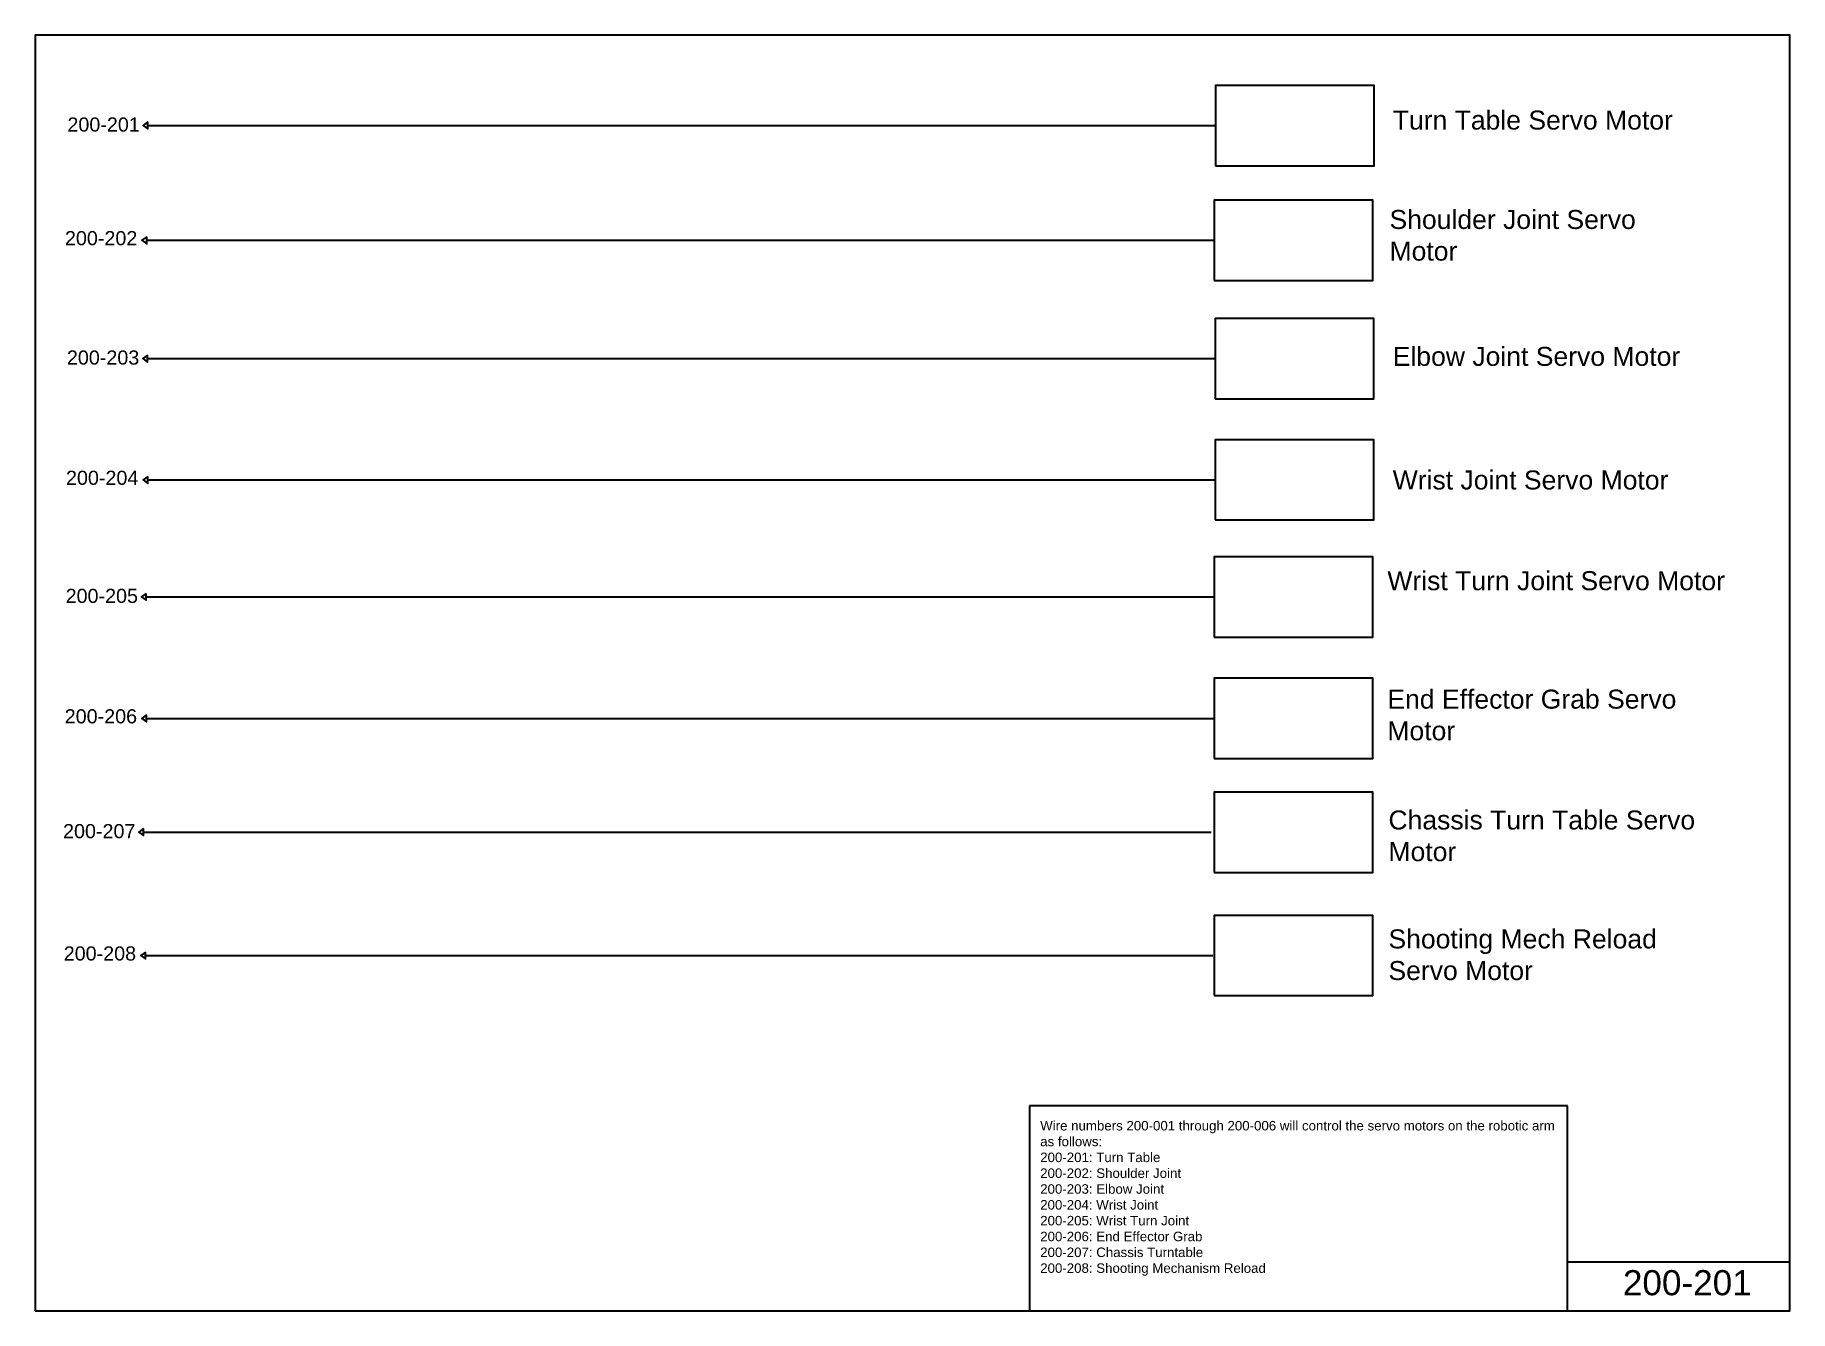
# Model space of a CAD drawing. Header units: inches. Extents: x 0 to 36.9, y 0 to 26.9.
import ezdxf

# ---------------------------------------------------------------- set-up
doc = ezdxf.new("R2010")
doc.units = ezdxf.units.IN
doc.header["$MEASUREMENT"] = 0
doc.styles.get("Standard").update_dxf_attribs({"font": 'arial.ttf'})

msp = doc.modelspace()

# ---------------------------------------------------------------- linework, layer by layer
for p, q in [((2.362, 24.982), (24.843, 24.982)), ((2.331, 22.567), (24.812, 22.567)), ((2.351, 20.072), (24.832, 20.072)), ((2.353, 17.519), (24.834, 17.519)), ((2.324, 15.052), (24.805, 15.052)), ((2.325, 12.494), (24.807, 12.494)), ((2.27, 10.096), (24.751, 10.096)), ((2.305, 7.498), (24.786, 7.498)), ((20.923, 4.333), (20.923, 0.012)), ((32.25, 4.333), (20.923, 4.333)), ((32.25, 0.012), (32.25, 4.333)), ((20.923, 0.012), (32.25, 0.012))]:
    msp.add_line(p, q)
for points in [[(-0.02, 0.011), (36.937, 0.011), (36.937, 26.888), (-0.02, 26.888)], [(24.843, 24.136), (28.183, 24.136), (28.183, 25.827), (24.843, 25.827)], [(2.357, 25.058), (2.258, 24.984), (2.357, 24.911)], [(24.812, 21.721), (28.151, 21.721), (28.151, 23.412), (24.812, 23.412)], [(2.331, 22.64), (2.231, 22.567), (2.331, 22.493)], [(24.832, 19.227), (28.172, 19.227), (28.172, 20.918), (24.832, 20.918)], [(2.346, 20.148), (2.247, 20.075), (2.346, 20.001)], [(24.834, 16.673), (28.174, 16.673), (28.174, 18.364), (24.834, 18.364)], [(2.353, 17.592), (2.254, 17.519), (2.353, 17.445)], [(24.812, 14.206), (28.151, 14.206), (28.151, 15.897), (24.812, 15.897)], [(2.319, 15.128), (2.22, 15.054), (2.319, 14.981)], [(24.812, 11.649), (28.151, 11.649), (28.151, 13.339), (24.812, 13.339)], [(2.325, 12.567), (2.226, 12.494), (2.325, 12.42)], [(24.812, 9.25), (28.151, 9.25), (28.151, 10.941), (24.812, 10.941)], [(2.265, 10.172), (2.166, 10.099), (2.265, 10.025)], [(24.812, 6.653), (28.151, 6.653), (28.151, 8.343), (24.812, 8.343)], [(2.305, 7.572), (2.206, 7.498), (2.305, 7.425)]]:
    msp.add_lwpolyline(points, close=True)
msp.add_lwpolyline([(32.25, 0.012), (32.25, 1.047), (36.933, 1.047)])

# ---------------------------------------------------------------- texts
at = {"attachment_point": 1}
for s, width, gutter_width, heights, insert, char_height in [('200-201', 3.04208, 1.486, [0], (0.661, 25.153), 0.2973), ('Turn Table Servo Motor ', 6.41871, 1, [0.543], (28.572, 25.298), 0.4), ('Shoulder Joint Servo\\PMotor ', 6.8002, 1, [1.373], (28.504, 23.204), 0.4), ('200-202', 3.04208, 1.486, [0], (0.609, 22.759), 0.2973), ('Elbow Joint Servo Motor ', 6.41871, 1, [0.543], (28.572, 20.32), 0.4), ('200-203', 3.04208, 1.486, [0], (0.65, 20.244), 0.2973), ('200-204', 3.04208, 1.486, [6.661338147750939e-16], (0.631, 17.711), 0.2973), ('Wrist Joint Servo Motor ', 6.41871, 1, [0.543], (28.572, 17.716), 0.4), ('Wrist Turn Joint Servo Motor ', 7.0246, 1, [1.238], (28.459, 15.594), 0.4), ('200-205', 3.04208, 1.486, [0], (0.623, 15.223), 0.2973), ('End Effector Grab Servo Motor ', 6.86752, 1, [1.216], (28.459, 13.099), 0.4), ('200-206', 3.04208, 1.486, [0], (0.604, 12.686), 0.2973), ('Chassis Turn Table Servo Motor ', 7.0246, 1, [1.373], (28.482, 10.553), 0.4), ('200-207', 3.04208, 1.486, [0], (0.569, 10.267), 0.2973), ('Shooting Mech Reload Servo Motor', 6.88996, 1, [1.305], (28.482, 8.048), 0.4), ('200-208', 3.04208, 1.486, [0], (0.583, 7.69), 0.2973), ('Wire numbers 200-001 through 200-006 will control the servo motors on the robotic arm as follows:\\P200-201: Turn Table\\P200-202: Shoulder Joint\\P200-203: Elbow Joint\\P200-204: Wrist Joint\\P200-205: Wrist Turn Joint\\P200-206: End Effector Grab\\P200-207: Chassis Turntable\\P200-208: Shooting Mechanism Reload', 10.82975, 1, [0], (21.148, 4.013), 0.2), ('200-201', 11.08379, 2.646, [0], (33.42, 0.87), 0.5292)]:
    msp.add_mtext_dynamic_manual_height_columns(s, width=width, gutter_width=gutter_width, heights=heights, dxfattribs=dict(at, insert=insert, char_height=char_height))

doc.saveas('drawing.dxf')
